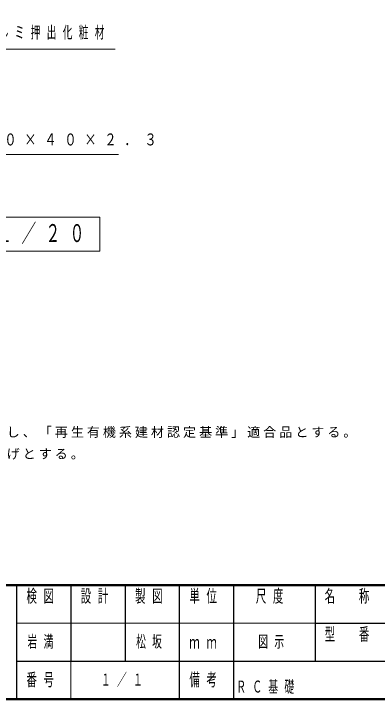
# Model space of a CAD drawing. Units: millimetres on the paper, scale 1:20. Extents: x -365 to 10, y -38 to 257.
# Drawn here: x -238 to -171, y 0 to 126.1 of the extents above; entities that cross this region are included whole.
import ezdxf

# ---------------------------------------------------------------- set-up
doc = ezdxf.new("R2010")
doc.units = ezdxf.units.MM
doc.layers.add('LY_1', color=7, linetype='Continuous', lineweight=25)
doc.layers.add('LY_2', color=7, linetype='Continuous', lineweight=13)
doc.styles.add('ＭＳ ゴシック', font='')
doc.styles.get('ＭＳ ゴシック').set_extended_font_data('MS Gothic')

msp = doc.modelspace()

# ---------------------------------------------------------------- linework, layer by layer
at = {"layer": 'LY_1', "lineweight": 13}
for p, q in [((-222.158, 88.687), (-268.658, 88.687)), ((-222.158, 82.387), (-222.158, 88.687)), ((-268.658, 82.387), (-222.158, 82.387))]:
    msp.add_line(p, q, dxfattribs=at)
for points in [[(-266.068, 126.071), (-257.984, 100.174), (-218.674, 100.174)], [(-249.617, 113.062), (-243.308, 119.537), (-219.308, 119.537)]]:
    msp.add_lwpolyline(points, dxfattribs=at)
at = {"layer": 'LY_2', "lineweight": 50}
for p, q in [((-365, 21), (0, 21)), ((-365, 0), (0, 0))]:
    msp.add_line(p, q, dxfattribs=at)
at = {"layer": 'LY_2', "color": 211, "lineweight": 25}
for p, q in [((-237.5, 21), (-237.5, 0)), ((-227.5, 21), (-227.5, 7)), ((-217.5, 21), (-217.5, 7)), ((-207.5, 21), (-207.5, 0)), ((-197.5, 21), (-197.5, 7)), ((-182.5, 21), (-182.5, 7)), ((-182.5, 14), (-70, 14)), ((-237.5, 7), (0, 7))]:
    msp.add_line(p, q, dxfattribs=at)
at = {"layer": 'LY_2'}
for p, q in [((-237.5, 14), (-182.5, 14)), ((-227.5, 7), (-227.5, 0))]:
    msp.add_line(p, q, dxfattribs=at)
at = {"layer": 'LY_2', "lineweight": 25}
msp.add_line((-197.5, 7), (-197.5, 0), dxfattribs=at)

# ---------------------------------------------------------------- texts
at = {"layer": 'LY_1', "style": 'ＭＳ ゴシック'}
for s, insert, char_height, attachment_point in [('\\T1.64;\\W0.6;アルミ押出化粧材', (-243.725, 122.537), 2.199, 4), ('\\T1.64;\\W0.75;貫：□－４０×４０×２．３', (-258.174, 102.824), 2.199, 4), ('\\T1.64;\\W0.6;正面図\u3000Ｓ＝１／２０', (-245.408, 85.537), 3.299, 5), ('\\T1.23;合成木材は、木粉入り再生プラスチック（ポリプロピレン系、色：サンディーブラウン）とし、「再生有機系建材認定基準」適合品とする。', (-360.354, 48.03), 1.76, 7), ('\\T1.23;座フレームは、電気亜鉛メッキ処理の上、ポリエステル樹脂粉体塗装（ダークグレー）仕上げとする。', (-360.354, 44.03), 1.76, 7), ('\\T1.64;\\W0.6;岩満', (-232.5, 10.5), 2.199, 5), ('\\T1.64;\\W0.6;松坂', (-212.5, 10.5), 2.199, 5), ('\\T1.64;\\W0.6;図示', (-190, 10.5), 2.199, 5), ('\\T1.64;\\W0.6;１／１', (-217.5, 3.5), 2.199, 5), ('\\T1.64;\\W0.6;ＲＣ基礎', (-197, 1), 2.199, 7)]:
    msp.add_mtext(s, dxfattribs=dict(at, insert=insert, char_height=char_height, attachment_point=attachment_point))
at = {"layer": 'LY_2', "color": 4, "char_height": 2.346, "style": 'ＭＳ ゴシック'}
for s, insert, attachment_point in [('\\T1.64;\\W0.6;検図', (-232.5, 20.167), 2), ('\\T1.64;\\W0.6;設計', (-222.5, 20.167), 2), ('\\T1.64;\\W0.6;製図', (-212.5, 20.167), 2), ('\\T1.64;\\W0.6;単位', (-202.5, 20.167), 2), ('\\T1.64;\\W0.6;尺度', (-190.25, 20.167), 2), ('\\T1.64;\\W0.6;名\u3000称', (-176, 20.167), 2), ('\\T1.64;\\W0.6;型\u3000番', (-176, 13.167), 2), ('\\T1.64;\\W0.6;ｍｍ', (-202.5, 10.5), 5), ('\\T1.64;\\W0.6;番号', (-232.5, 3.5), 5), ('\\T1.64;\\W0.6;備考', (-202.5, 3.5), 5)]:
    msp.add_mtext(s, dxfattribs=dict(at, insert=insert, attachment_point=attachment_point))

doc.saveas('drawing.dxf')
